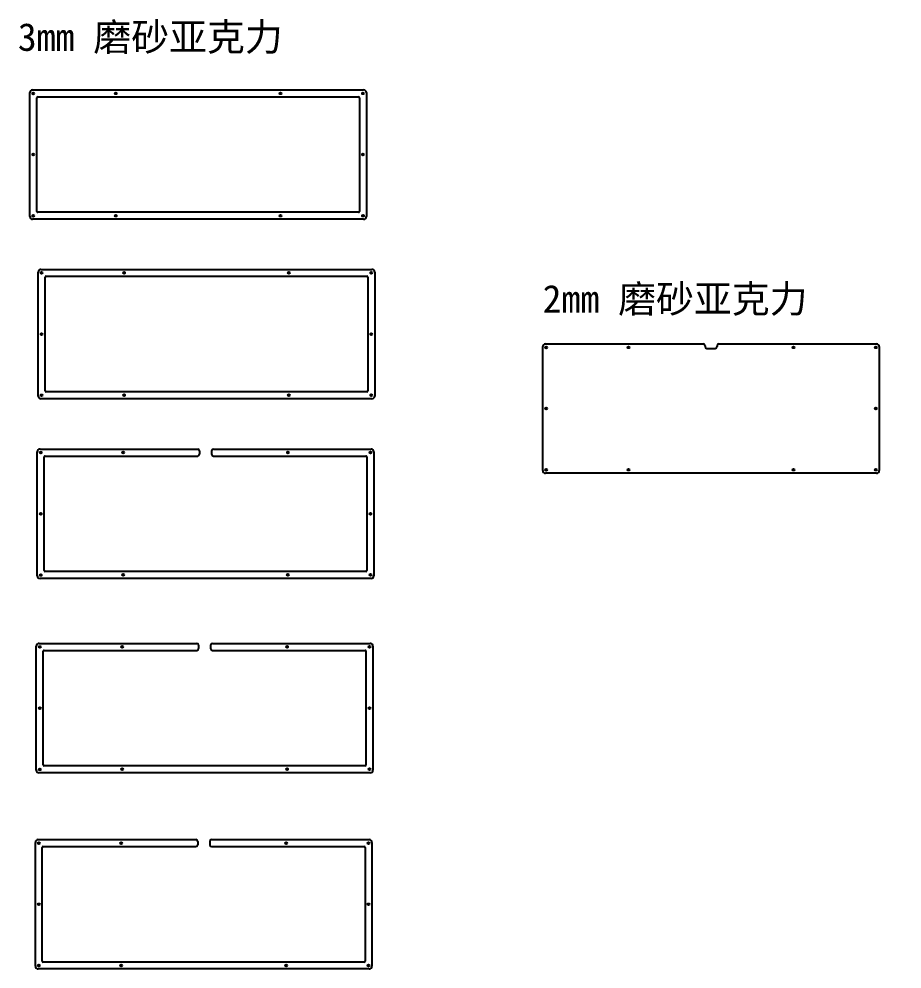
# Model space of a CAD drawing. Extents: x -8 to 2436, y -644 to 467.
# Drawn here: x 1482 to 2436, y -644 to 382 of the extents above; entities that cross this region are included whole.
import ezdxf

# ---------------------------------------------------------------- set-up
doc = ezdxf.new("R2010")
doc.units = 0
doc.header["$MEASUREMENT"] = 0

# ---------------------------------------------------------------- blocks, each defined once
blk = doc.blocks.new('A$C8c7867fa')
at = {"linetype": 'Continuous'}
for centre in [(0, 0), (89, 0.1), (267.1, 0.1), (356.2, 0.1)]:
    blk.add_circle(centre, 1.02, dxfattribs=at)

msp = doc.modelspace()

# ---------------------------------------------------------------- linework, layer by layer
at = {"color": 0}
for p, q in [((1494, 169), (1494, 302.82531)), ((1497, 305.82531), (1854.66291, 305.82531)), ((1502.5, 298.32531), (1849.16291, 298.32531)), ((1857.66291, 302.82531), (1857.66291, 169)), ((1501.5, 174.5), (1501.5, 297.32531)), ((1850.16291, 297.32531), (1850.16291, 174.5)), ((1854.66291, 166), (1497, 166)), ((1849.16291, 173.5), (1502.5, 173.5)), ((1503, -25), (1503, 108.82531)), ((1506, 111.82531), (1863.66291, 111.82531)), ((1510.5, -19.5), (1510.5, 103.32531)), ((1511.5, 104.32531), (1858.16291, 104.32531)), ((1859.16291, 103.32531), (1859.16291, -19.5)), ((1866.66291, 108.82531), (1866.66291, -25)), ((2051.11095, 31.32662), (2221.44241, 31.32662)), ((2048.11095, -105.49868), (2048.11095, 28.32662)), ((2411.77386, 28.32662), (2411.77386, -105.49868)), ((1858.16291, -20.5), (1511.5, -20.5)), ((1863.66291, -28), (1506, -28)), ((1502, -219.21199), (1502, -85.38669)), ((1505, -82.38669), (1675.33146, -82.38669)), ((1509.5, -213.71199), (1509.5, -90.88669)), ((1510.5, -89.88669), (1675.33146, -89.88669)), ((1858.16291, -90.88669), (1858.16291, -213.71199)), ((1865.66291, -85.38669), (1865.66291, -219.21199)), ((2408.77386, -108.49868), (2051.11095, -108.49868)), ((1857.16291, -214.71199), (1510.5, -214.71199)), ((1862.66291, -222.21199), (1505, -222.21199)), ((1501.00001, -429.21199), (1501.00001, -295.38668)), ((1504.00001, -292.38668), (1674.33146, -292.38668)), ((1864.66292, -295.38668), (1864.66292, -429.21199)), ((1508.50001, -423.71199), (1508.50001, -300.88668)), ((1509.50001, -299.88668), (1674.33146, -299.88668)), ((1857.16292, -300.88668), (1857.16292, -423.71199)), ((1856.16292, -424.71199), (1509.50001, -424.71199)), ((1861.66292, -432.21199), (1504.00001, -432.21199)), ((1500.00001, -641.21199), (1500.00001, -507.38668)), ((1503.00001, -504.38668), (1673.33146, -504.38668)), ((1507.50001, -635.71199), (1507.50001, -512.88668)), ((1508.50001, -511.88668), (1673.33146, -511.88668)), ((1856.16292, -512.88668), (1856.16292, -635.71199)), ((1863.66292, -507.38668), (1863.66292, -641.21199)), ((1860.66292, -644.21199), (1503.00001, -644.21199)), ((1855.16292, -636.71199), (1508.50001, -636.71199))]:
    msp.add_line(p, q, dxfattribs=at)
at = {"linetype": 'Continuous'}
for p, q in [((2238.44241, 31.32662), (2408.77386, 31.32662)), ((2223.44241, 29.32662), (2223.44241, 28.50132)), ((2225.44241, 26.50132), (2234.44241, 26.50132)), ((2236.44241, 29.32662), (2236.44241, 28.50132)), ((1677.33146, -84.38669), (1677.33146, -87.88669)), ((1690.33146, -84.38669), (1690.33146, -87.88669)), ((1692.33146, -82.38669), (1862.66291, -82.38669)), ((1692.33146, -89.88669), (1857.16291, -89.88669)), ((1676.33146, -294.38668), (1676.33146, -297.88668)), ((1689.33146, -294.38668), (1689.33146, -297.88668)), ((1691.33146, -292.38668), (1861.66292, -292.38668)), ((1691.33146, -299.88668), (1856.16292, -299.88668)), ((1675.33146, -506.38668), (1675.33146, -509.88668)), ((1688.33146, -506.38668), (1688.33146, -509.88668)), ((1690.33146, -504.38668), (1860.66292, -504.38668)), ((1690.33146, -511.88668), (1855.16292, -511.88668))]:
    msp.add_line(p, q, dxfattribs=at)
for centre in [(1497.75, 302), (1586.79073, 302.07531), (1764.87218, 302.07531), (1853.91291, 302.07531), (1497.75, 235.91265), (1853.91291, 235.91265), (1506.75, 108), (1595.79073, 108.07531), (1773.87218, 108.07531), (1862.91291, 108.07531), (1506.75, 41.91265), (1862.91291, 41.91265), (2051.86095, 27.50132), (2140.90168, 27.57662), (2318.98313, 27.57662), (2408.02386, 27.57662), (2051.86095, -38.58603), (2408.02386, -38.58603), (1505.75, -86.21199), (1594.79073, -86.13669), (1772.87218, -86.13669), (1861.91291, -86.13669), (1505.75, -152.29934), (1861.91291, -152.29934), (1504.75001, -296.21199), (1593.79074, -296.13668), (1771.87219, -296.13668), (1860.91292, -296.13668), (1504.75001, -362.29934), (1860.91292, -362.29934), (1503.75001, -508.21199), (1592.79074, -508.13668), (1770.87219, -508.13668), (1859.91292, -508.13668), (1503.75001, -574.29934), (1859.91292, -574.29934)]:
    msp.add_circle(centre, 1.025, dxfattribs=at)
at = {"color": 0}
for centre, radius, start, end in [((1497, 302.82531), 3, 90, 180), ((1502.5, 297.32531), 1, 90, 180), ((1849.16291, 297.32531), 1, 0, 90), ((1854.66291, 302.82531), 3, 0, 90), ((1497, 169), 3, 180, 270), ((1502.5, 174.5), 1, 180, 270), ((1849.16291, 174.5), 1, 270, 0), ((1854.66291, 169), 3, 270, 0), ((1506, 108.82531), 3, 90, 180), ((1511.5, 103.32531), 1, 90, 180), ((1858.16291, 103.32531), 1, 0, 90), ((1863.66291, 108.82531), 3, 0, 90), ((2051.11095, 28.32662), 3, 90, 180), ((2408.77386, 28.32662), 3, 0, 90), ((1511.5, -19.5), 1, 180, 270), ((1858.16291, -19.5), 1, 270, 0), ((1506, -25), 3, 180, 270), ((1863.66291, -25), 3, 270, 0), ((1505, -85.38669), 3, 90, 180), ((1510.5, -90.88669), 1, 90, 180), ((1857.16291, -90.88669), 1, 0, 90), ((1862.66291, -85.38669), 3, 0, 90), ((2051.11095, -105.49868), 3, 180, 270), ((2408.77386, -105.49868), 3, 270, 0), ((1510.5, -213.71199), 1, 180, 270), ((1857.16291, -213.71199), 1, 270, 0), ((1505, -219.21199), 3, 180, 270), ((1862.66291, -219.21199), 3, 270, 0), ((1504.00001, -295.38668), 3, 90, 180), ((1861.66292, -295.38668), 3, 0, 90), ((1509.50001, -300.88668), 1, 90, 180), ((1856.16292, -300.88668), 1, 0, 90), ((1504.00001, -429.21199), 3, 180, 270), ((1509.50001, -423.71199), 1, 180, 270), ((1856.16292, -423.71199), 1, 270, 0), ((1861.66292, -429.21199), 3, 270, 0), ((1503.00001, -507.38668), 3, 90, 180), ((1508.50001, -512.88668), 1, 90, 180), ((1855.16292, -512.88668), 1, 0, 90), ((1860.66292, -507.38668), 3, 0, 90), ((1508.50001, -635.71199), 1, 180, 270), ((1855.16292, -635.71199), 1, 270, 0), ((1503.00001, -641.21199), 3, 180, 270), ((1860.66292, -641.21199), 3, 270, 0)]:
    msp.add_arc(centre, radius, start, end, dxfattribs=at)
at = {"linetype": 'Continuous'}
for centre, start, end in [((2221.44241, 29.32662), 0, 90), ((2238.44241, 29.32662), 90, 180), ((2225.44241, 28.50132), 180, 270), ((2234.44241, 28.50132), 270, 0), ((1675.33146, -84.38669), 0, 90), ((1675.33146, -87.88669), 270, 0), ((1692.33146, -84.38669), 90, 180), ((1692.33146, -87.88669), 180, 270), ((1674.33146, -294.38668), 0, 90), ((1691.33146, -294.38668), 90, 180), ((1674.33146, -297.88668), 270, 0), ((1691.33146, -297.88668), 180, 270), ((1673.33146, -506.38668), 0, 90), ((1673.33146, -509.88668), 270, 0), ((1690.33146, -506.38668), 90, 180), ((1690.33146, -509.88668), 180, 270)]:
    msp.add_arc(centre, 2, start, end, dxfattribs=at)

# ---------------------------------------------------------------- block references
for p in [(1497.75, 169.75), (1506.75, -24.25), (2051.86095, -104.74868), (1505.75, -218.46199), (1504.75001, -428.46199), (1503.75001, -640.46199)]:
    msp.add_blockref('A$C8c7867fa', p, dxfattribs=at)

# ---------------------------------------------------------------- texts
at = {"linetype": 'Continuous', "char_height": 30, "attachment_point": 1}
for s, width, heights, insert in [('3mm {\\fSimSun|b0|i0|c134|p2;磨砂亚克力}', 564.8641166, [0], (1481, 378)), ('2{\\fSimSun|b0|i0|c134|p2;mm 磨砂亚克力}', 383.5016567, [99.92179], (2048, 95))]:
    msp.add_mtext_dynamic_manual_height_columns(s, width=width, gutter_width=1, heights=heights, dxfattribs=dict(at, insert=insert))

doc.saveas('drawing.dxf')
